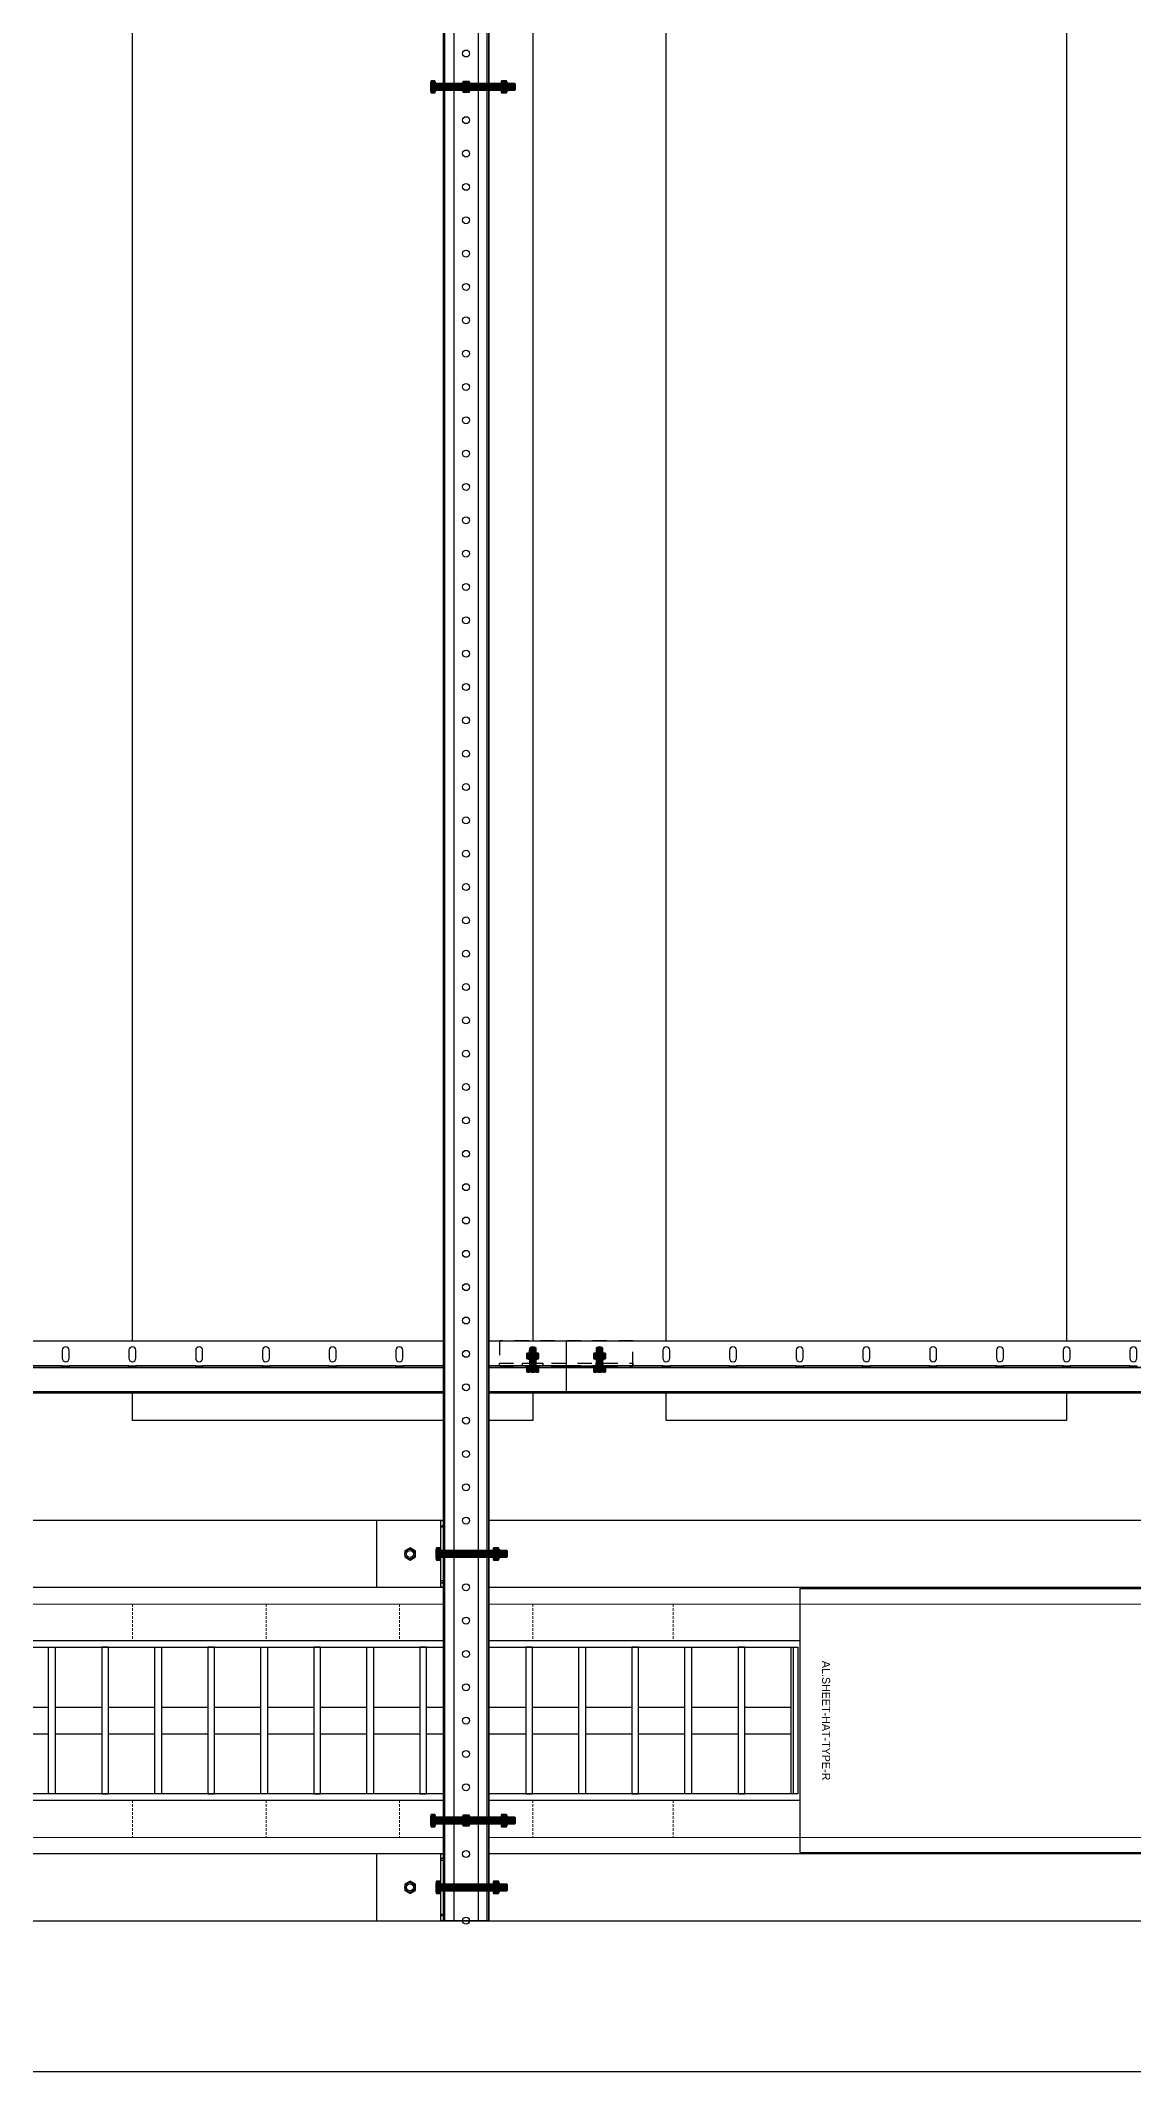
# Model space of a CAD drawing. Header units: millimetres. Extents: x -962357 to -591296, y -223672 to 59420.
# Drawn here: x -807799 to -806980, y -179329 to -177807 of the extents above; entities that cross this region are included whole.
import ezdxf
from ezdxf.enums import TextEntityAlignment as Align

# ---------------------------------------------------------------- set-up
doc = ezdxf.new("R2010")
doc.units = ezdxf.units.MM
doc.linetypes.add('DPA_Hidden 50', pattern=[3, 2, -1])
doc.linetypes.add('TA_HL_003.00000', pattern=[19.5, 10.65, -8.85])
for name, color, linetype in [('000 - H A T C H', 8, 'Continuous'), ('000 - WIPEOUT', 250, 'Continuous'), ('001 - ASCESSORIES', 251, 'Continuous'), ('A04_TUBE SERIES', 2, 'Continuous'), ('A11_ALU.SOLID SHEET', 2, 'Continuous')]:
    doc.layers.add(name, color=color, linetype=linetype)
doc.layers.add('A-GLAZ-CURT', color=2, linetype='Continuous', lineweight=9)
pattern_1 = [(110, (-0.5, 0), (-0.939693, -0.34202), []), (110, (-0.2012, 0.6409), (-0.939693, -0.34202), [1.25, -0.25, 0, -0.25])]

# ---------------------------------------------------------------- blocks, each defined once
blk = doc.blocks.new('*U4621')
at = {"color": 1}
blk.add_wipeout([(600, -60), (-600, -60), (-600, 60), (600, 60)], dxfattribs=at).dxf.layer = '000 - WIPEOUT'
at = {"layer": '001 - ASCESSORIES', "color": 0}
blk.add_lwpolyline([(600, -60), (-600, -60), (-600, 60), (600, 60)], close=True, dxfattribs=at)
at = {"layer": '001 - ASCESSORIES'}
for points in [[(595, -55), (-595, -55), (-595, 55), (595, 55)], [(42.2, -55), (37.2, -55), (37.2, 55), (42.2, 55)], [(77, -55), (82, -55), (82, 55), (77, 55)], [(121.7, -55), (116.7, -55), (116.7, 55), (121.7, 55)], [(156.4, -55), (161.4, -55), (161.4, 55), (156.4, 55)], [(201.2, -55), (196.2, -55), (196.2, 55), (201.2, 55)], [(235.9, -55), (240.9, -55), (240.9, 55), (235.9, 55)], [(280.6, -55), (275.6, -55), (275.6, 55), (280.6, 55)], [(315.4, -55), (320.4, -55), (320.4, 55), (315.4, 55)], [(360.1, -55), (355.1, -55), (355.1, 55), (360.1, 55)], [(394.8, -55), (399.8, -55), (399.8, 55), (394.8, 55)], [(439.6, -55), (434.6, -55), (434.6, 55), (439.6, 55)], [(474.3, -55), (479.3, -55), (479.3, 55), (474.3, 55)], [(519, -55), (514, -55), (514, 55), (519, 55)], [(553.8, -55), (558.8, -55), (558.8, 55), (553.8, 55)], [(598.5, -55), (593.5, -55), (593.5, 55), (598.5, 55)]]:
    blk.add_lwpolyline(points, close=True, dxfattribs=at)
for points in [[(2.5, 10), (37.2, 10)], [(42.2, 10), (77, 10)], [(82, 10), (116.7, 10)], [(121.7, 10), (156.4, 10)], [(161.4, 10), (196.2, 10)], [(201.2, 10), (235.9, 10)], [(240.9, 10), (275.6, 10)], [(280.6, 10), (315.4, 10)], [(320.4, 10), (355.1, 10)], [(360.1, 10), (394.8, 10)], [(399.8, 10), (434.6, 10)], [(439.6, 10), (474.3, 10)], [(479.3, 10), (514, 10)], [(519, 10), (553.8, 10)], [(558.8, 10), (593.5, 10)], [(2.5, -10), (37.2, -10)], [(42.2, -10), (77, -10)], [(82, -10), (116.7, -10)], [(121.7, -10), (156.4, -10)], [(161.4, -10), (196.2, -10)], [(201.2, -10), (235.9, -10)], [(240.9, -10), (275.6, -10)], [(280.6, -10), (315.4, -10)], [(320.4, -10), (355.1, -10)], [(360.1, -10), (394.8, -10)], [(399.8, -10), (434.6, -10)], [(439.6, -10), (474.3, -10)], [(479.3, -10), (514, -10)], [(519, -10), (553.8, -10)], [(558.8, -10), (593.5, -10)]]:
    blk.add_lwpolyline(points, dxfattribs=at)
blk = doc.blocks.new('*U4626')
at = {"layer": 'A11_ALU.SOLID SHEET', "color": 0}
blk.add_lwpolyline([(300, -98.8), (300, 98.8), (0, 98.8), (0, -98.8)], close=True, dxfattribs=at)
at = {"layer": 'Defpoints', "color": 250}
blk.add_point((0, 0), dxfattribs=at)
blk.add_text('AL.SHEET-HAT-TYPE-R', height=6, rotation=270, dxfattribs=at).set_placement((15, 0), align=Align.BOTTOM_CENTER)
blk = doc.blocks.new('*U4646')
blk.add_attdef('EXTR.OVL-LENGTH_', (-25, -59.1), '', height=5)
blk.add_wipeout([(-25, 0), (25, 0), (25, 67400), (-25, 67400)]).dxf.layer = '000 - WIPEOUT'
at = {"layer": 'A04_TUBE SERIES', "color": 0}
blk.add_lwpolyline([(-25, 0), (25, 0), (25, 67400), (-25, 67400)], close=True, dxfattribs=at)
blk = doc.blocks.new('*U4648')
blk.add_attdef('EXTR.OVL-LENGTH_', (-25, -59.1), '', height=5)
blk.add_wipeout([(-25, 0), (25, 0), (25, 67400), (-25, 67400)]).dxf.layer = '000 - WIPEOUT'
at = {"layer": 'A04_TUBE SERIES', "color": 0}
blk.add_lwpolyline([(-25, 0), (25, 0), (25, 67400), (-25, 67400)], close=True, dxfattribs=at)
blk = doc.blocks.new('*U4717')
at = {"color": 3}
for points in [[(-1050, -10450), (1050, -10450), (1050, -10750), (-1050, -10750)], [(-1050, -10850), (1050, -10850), (1050, -11150), (-1050, -11150)]]:
    blk.add_wipeout(points, dxfattribs=at).dxf.layer = '000 - WIPEOUT'
at = {"layer": 'A11_ALU.SOLID SHEET', "color": 0, "linetype": 'ByBlock'}
for points in [[(-1050, -10750), (1050, -10750), (1050, -10450), (-1050, -10450)], [(-1050, -11150), (1050, -11150), (1050, -10850), (-1050, -10850)]]:
    blk.add_lwpolyline(points, close=True, dxfattribs=at)
blk = doc.blocks.new('000 - ASSCESSORIES_FAMELINE_GALV.BRACKET_FITTING_Z-PROFILE_HR-02AA_TOP_VIEW')
blk.add_wipeout([(-1200, 39), (1200, 39), (1200, 0), (-1200, 0)]).dxf.layer = '000 - WIPEOUT'
at = {"layer": '001 - ASCESSORIES', "linetype": 'Continuous'}
for p, q in [((-1200, 39), (1200, 39)), ((-1200, 0), (1200, 0))]:
    blk.add_line(p, q, dxfattribs=at)
at = {"layer": '001 - ASCESSORIES', "color": 1, "linetype": 'ByBlock'}
for p, q in [((-1127.6, 20.2), (-1127.6, 19)), ((-1077.6, 20.2), (-1077.6, 19)), ((-1027.6, 20.2), (-1027.6, 19)), ((-977.6, 20.2), (-977.6, 19)), ((-927.6, 20.2), (-927.6, 19)), ((-877.6, 20.2), (-877.6, 19)), ((-827.6, 20.2), (-827.6, 19)), ((-777.6, 20.2), (-777.6, 19)), ((822.4, 20.2), (822.4, 19)), ((872.4, 20.2), (872.4, 19)), ((922.4, 20.2), (922.4, 19)), ((972.4, 20.2), (972.4, 19)), ((1022.4, 20.2), (1022.4, 19)), ((1072.4, 20.2), (1072.4, 19)), ((1122.4, 20.2), (1122.4, 19)), ((1172.4, 20.2), (1172.4, 19))]:
    blk.add_line(p, q, dxfattribs=at)
at = {"layer": '001 - ASCESSORIES', "color": 0, "linetype": 'ByBlock'}
blk.add_lwpolyline([(-1200, 39), (1200, 39), (1200, 19), (-1200, 19)], close=True, dxfattribs=at)
at = {"layer": '001 - ASCESSORIES'}
for points in [[(-1172.4, 26), (-1172.4, 32, 1), (-1177.6, 32), (-1177.6, 26, 1)], [(-1122.4, 26), (-1122.4, 32, 1), (-1127.6, 32), (-1127.6, 26, 1)], [(-1072.4, 26), (-1072.4, 32, 1), (-1077.6, 32), (-1077.6, 26, 1)], [(-1022.4, 26), (-1022.4, 32, 1), (-1027.6, 32), (-1027.6, 26, 1)], [(-972.4, 26), (-972.4, 32, 1), (-977.6, 32), (-977.6, 26, 1)], [(-922.4, 26), (-922.4, 32, 1), (-927.6, 32), (-927.6, 26, 1)], [(-872.4, 26), (-872.4, 32, 1), (-877.6, 32), (-877.6, 26, 1)], [(-822.4, 26), (-822.4, 32, 1), (-827.6, 32), (-827.6, 26, 1)], [(-772.4, 26), (-772.4, 32, 1), (-777.6, 32), (-777.6, 26, 1)], [(827.6, 26), (827.6, 32, 1), (822.4, 32), (822.4, 26, 1)], [(877.6, 26), (877.6, 32, 1), (872.4, 32), (872.4, 26, 1)], [(927.6, 26), (927.6, 32, 1), (922.4, 32), (922.4, 26, 1)], [(977.6, 26), (977.6, 32, 1), (972.4, 32), (972.4, 26, 1)], [(1027.6, 26), (1027.6, 32, 1), (1022.4, 32), (1022.4, 26, 1)], [(1077.6, 26), (1077.6, 32, 1), (1072.4, 32), (1072.4, 26, 1)], [(1127.6, 26), (1127.6, 32, 1), (1122.4, 32), (1122.4, 26, 1)], [(1177.6, 26), (1177.6, 32, 1), (1172.4, 32), (1172.4, 26, 1)]]:
    blk.add_lwpolyline(points, format="xyb", close=True, dxfattribs=at)
at = {"layer": '001 - ASCESSORIES', "color": 1, "linetype": 'ByBlock'}
for points in [[(-1200, 20.2), (-1177.6, 20.2), (-1177.6, 19), (-1200, 19)], [(-1177.6, 20.2), (-1172.4, 20.2), (-1172.4, 19), (-1177.6, 19)], [(-1127.6, 20.2), (-1172.4, 20.2), (-1172.4, 19), (-1127.6, 19)], [(-1127.6, 20.2), (-1122.4, 20.2), (-1122.4, 19), (-1127.6, 19)], [(-1077.6, 20.2), (-1122.4, 20.2), (-1122.4, 19), (-1077.6, 19)], [(-1077.6, 20.2), (-1072.4, 20.2), (-1072.4, 19), (-1077.6, 19)], [(-1027.6, 20.2), (-1072.4, 20.2), (-1072.4, 19), (-1027.6, 19)], [(-1027.6, 20.2), (-1022.4, 20.2), (-1022.4, 19), (-1027.6, 19)], [(-977.6, 20.2), (-1022.4, 20.2), (-1022.4, 19), (-977.6, 19)], [(-977.6, 20.2), (-972.4, 20.2), (-972.4, 19), (-977.6, 19)], [(-927.6, 20.2), (-972.4, 20.2), (-972.4, 19), (-927.6, 19)], [(-927.6, 20.2), (-922.4, 20.2), (-922.4, 19), (-927.6, 19)], [(-877.6, 20.2), (-922.4, 20.2), (-922.4, 19), (-877.6, 19)], [(-877.6, 20.2), (-872.4, 20.2), (-872.4, 19), (-877.6, 19)], [(-827.6, 20.2), (-872.4, 20.2), (-872.4, 19), (-827.6, 19)], [(-827.6, 20.2), (-822.4, 20.2), (-822.4, 19), (-827.6, 19)], [(-777.6, 20.2), (-822.4, 20.2), (-822.4, 19), (-777.6, 19)], [(-777.6, 20.2), (-772.4, 20.2), (-772.4, 19), (-777.6, 19)], [(822.4, 20.2), (777.6, 20.2), (777.6, 19), (822.4, 19)], [(822.4, 20.2), (827.6, 20.2), (827.6, 19), (822.4, 19)], [(872.4, 20.2), (827.6, 20.2), (827.6, 19), (872.4, 19)], [(872.4, 20.2), (877.6, 20.2), (877.6, 19), (872.4, 19)], [(922.4, 20.2), (877.6, 20.2), (877.6, 19), (922.4, 19)], [(922.4, 20.2), (927.6, 20.2), (927.6, 19), (922.4, 19)], [(972.4, 20.2), (927.6, 20.2), (927.6, 19), (972.4, 19)], [(972.4, 20.2), (977.6, 20.2), (977.6, 19), (972.4, 19)], [(1022.4, 20.2), (977.6, 20.2), (977.6, 19), (1022.4, 19)], [(1022.4, 20.2), (1027.6, 20.2), (1027.6, 19), (1022.4, 19)], [(1072.4, 20.2), (1027.6, 20.2), (1027.6, 19), (1072.4, 19)], [(1072.4, 20.2), (1077.6, 20.2), (1077.6, 19), (1072.4, 19)], [(1122.4, 20.2), (1077.6, 20.2), (1077.6, 19), (1122.4, 19)], [(1122.4, 20.2), (1127.6, 20.2), (1127.6, 19), (1122.4, 19)], [(1172.4, 20.2), (1127.6, 20.2), (1127.6, 19), (1172.4, 19)], [(1172.4, 20.2), (1177.6, 20.2), (1177.6, 19), (1172.4, 19)], [(1200, 20.2), (1177.6, 20.2), (1177.6, 19), (1200, 19)]]:
    blk.add_lwpolyline(points, close=True, dxfattribs=at)
at = {"layer": '001 - ASCESSORIES'}
blk.add_lwpolyline([(-1200, 19), (1200, 19), (1200, 0), (-1200, 0)], close=True, dxfattribs=at)
at = {"layer": '001 - ASCESSORIES', "color": 2}
blk.add_lwpolyline([(-1200, 1.2), (1200, 1.2), (1200, 0), (-1200, 0)], close=True, dxfattribs=at)
blk = doc.blocks.new('*U4662')
at = {"color": 1}
for p, q in [((-3.5, 4.5), (3.5, 4.5)), ((-3.5, 0), (3.5, 0))]:
    blk.add_line(p, q, dxfattribs=at)
at = {"color": 0}
for points in [[(-2.3, 4.2, 0.249893), (-4.6, 4.2), (-4.6, 0.3, 0.249893), (-2.3, 0.3)], [(2.3, 4.2, 0.062422), (0, 4.5, 0.062422), (-2.3, 4.2), (-2.3, 0.3, 0.061692), (0, 0, 0.061692), (2.3, 0.3)], [(4.6, 4.2, 0.249893), (2.3, 4.2), (2.3, 0.3, 0.249893), (4.6, 0.3)]]:
    blk.add_lwpolyline(points, format="xyb", close=True, dxfattribs=at)
blk = doc.blocks.new('*U4707')
at = {"layer": '000 - H A T C H'}
h = blk.add_hatch(color=250, dxfattribs=at)
h.dxf.hatch_style = 1
edge = h.paths.add_edge_path()
edge.add_line((0.3, 4.6), (4.2, 4.6))
edge.add_arc((2, 3.5), 2.45, 0, 28.0609, ccw=False)
edge.add_line((4.5, 3.5), (4.5, 0))
edge.add_arc((-4.9, 0), 9.36, -0.0239, 0.0239, ccw=False)
edge.add_line((4.5, 0), (4.5, 0))
edge.add_arc((-4.9, 0), 9.36, -0.0239, 0.0239, ccw=False)
edge.add_line((4.5, 0), (4.5, -3.5))
edge.add_arc((2, -3.5), 2.45, -28.0609, 0, ccw=False)
edge.add_line((4.2, -4.6), (0.3, -4.6))
edge.add_arc((2.5, -3.5), 2.45, 180, 208.0609, ccw=False)
edge.add_line((0, -3.5), (0, 3.5))
edge.add_arc((2.5, 3.5), 2.45, 151.9391, 180, ccw=False)
at = {"layer": '001 - ASCESSORIES', "color": 0, "rotation": 270}
blk.add_blockref('*U4662', (0, 0), dxfattribs=at)
blk = doc.blocks.new('*U4682')
at = {"color": 1}
for p, q in [((-3.5, 3.5), (3.5, 3.5)), ((-3.5, 0), (3.5, 0))]:
    blk.add_line(p, q, dxfattribs=at)
at = {"color": 0}
for points in [[(-2.3, 3.2, 0.249855), (-4.6, 3.2), (-4.6, 0.3, 0.249855), (-2.3, 0.3)], [(2.3, 3.2, 0.062432), (0, 3.5, 0.062432), (-2.3, 3.2), (-2.3, 0.3, 0.061701), (0, 0, 0.061701), (2.3, 0.3)], [(4.6, 3.2, 0.249855), (2.3, 3.2), (2.3, 0.3, 0.249855), (4.6, 0.3)]]:
    blk.add_lwpolyline(points, format="xyb", close=True, dxfattribs=at)
blk = doc.blocks.new('*U4688')
at = {"layer": '000 - H A T C H'}
h = blk.add_hatch(dxfattribs=at)
h.set_pattern_fill('ANSI35', color=8, scale=4, angle=65)
h.set_pattern_definition(pattern_1)
h.paths.add_polyline_path([(0, -2.5), (14.5, -2.5), (14.5, 2.5), (0, 2.5)])
at = {"color": 8}
blk.add_line((14.5, -2.5), (14.5, 2.5), dxfattribs=at)
at = {"color": 1}
blk.add_lwpolyline([(14.5, 2.5), (0, 2.5), (0, -2.5), (14.5, -2.5), (15, -2), (15, 2)], close=True, dxfattribs=at)
blk = doc.blocks.new('*U4699')
at = {"layer": '000 - H A T C H'}
h = blk.add_hatch(color=250, dxfattribs=at)
h.dxf.hatch_style = 1
edge = h.paths.add_edge_path()
edge.add_line((-0.3, -4.6), (-3.2, -4.6))
edge.add_arc((-1, -3.5), 2.45, 180, 208.0569, ccw=False)
edge.add_line((-3.5, -3.5), (-3.5, 0))
edge.add_arc((5.9, 0), 9.36, 179.9761, 180.0239, ccw=False)
edge.add_line((-3.5, 0), (-3.5, 0))
edge.add_arc((5.9, 0), 9.36, 179.9761, 180.0239, ccw=False)
edge.add_line((-3.5, 0), (-3.5, 3.5))
edge.add_arc((-1, 3.5), 2.45, 151.9431, 180, ccw=False)
edge.add_line((-3.2, 4.6), (-0.3, 4.6))
edge.add_arc((-2.5, 3.5), 2.45, 360, 388.0569, ccw=False)
edge.add_line((0, 3.5), (0, -3.5))
edge.add_arc((-2.5, -3.5), 2.45, 331.9431, 360, ccw=False)
blk.add_blockref('*U4688', (0, 0))
at = {"layer": '001 - ASCESSORIES', "rotation": 90}
blk.add_blockref('*U4682', (0, 0), dxfattribs=at)
blk = doc.blocks.new('000 - ASSCESSORIES_FAMELINE_GALV._SPICE-FOR_HR-02A_TOP_VIEW')
at = {"layer": '001 - ASCESSORIES', "color": 0, "linetype": 'ByBlock'}
blk.add_lwpolyline([(-50, 0), (50, 0), (50, 18.8), (-50, 18.8)], close=True, dxfattribs=at)
at = {"layer": '001 - ASCESSORIES', "linetype": 'ByBlock'}
blk.add_lwpolyline([(-50, 2), (50, 2), (50, 0), (-50, 0)], close=True, dxfattribs=at)
at = {"layer": '001 - ASCESSORIES', "color": 1}
for points in [[(-32.6, 2), (-17.4, 2), (-17.4, 0), (-32.6, 0)], [(22.4, 2), (27.6, 2), (27.6, 0), (22.4, 0)]]:
    blk.add_lwpolyline(points, close=True, dxfattribs=at)
blk = doc.blocks.new('*U4946')
at = {"layer": '001 - ASCESSORIES', "linetype": 'ByBlock', "rotation": 180}
blk.add_blockref('000 - ASSCESSORIES_FAMELINE_GALV.BRACKET_FITTING_Z-PROFILE_HR-02AA_TOP_VIEW', (-12000, 39), dxfattribs=at)
blk.add_blockref('000 - ASSCESSORIES_FAMELINE_GALV.BRACKET_FITTING_Z-PROFILE_HR-02AA_TOP_VIEW', (-9600, 39), dxfattribs=at)
at = {"layer": '001 - ASCESSORIES', "rotation": 270}
for name, p in [('*U4699', (-10825, 20)), ('*U4707', (-10825, 13.6))]:
    blk.add_blockref(name, p, dxfattribs=at)
at = {"layer": '001 - ASCESSORIES', "linetype": 'TA_HL_003.00000', "rotation": 180}
blk.add_blockref('000 - ASSCESSORIES_FAMELINE_GALV._SPICE-FOR_HR-02A_TOP_VIEW', (-10800, 18.8), dxfattribs=at)
at = {"layer": '001 - ASCESSORIES', "rotation": 270}
for name, p in [('*U4699', (-10775, 20)), ('*U4707', (-10775, 13.6))]:
    blk.add_blockref(name, p, dxfattribs=at)
blk = doc.blocks.new('*U4945')
at = {"color": 6}
blk.add_wipeout([(1425, -17), (-1425, -17), (-1425, 17), (1425, 17)], dxfattribs=at).dxf.layer = '000 - WIPEOUT'
at = {"layer": '001 - ASCESSORIES', "color": 0, "linetype": 'ByBlock'}
for p, q in [((1425, 15.8), (-1425, 15.8)), ((1425, -15.8), (-1425, -15.8))]:
    blk.add_line(p, q, dxfattribs=at)
at = {"layer": '001 - ASCESSORIES', "color": 1}
blk.add_lwpolyline([(1425, 17), (1425, -17), (-1425, -17), (-1425, 17)], close=True, dxfattribs=at)
at = {"layer": '001 - ASCESSORIES', "color": 0, "linetype": 'ByBlock'}
for points in [[(-1425, 17), (-1425, 9), (1425, 9), (1425, 17)], [(-1425, -9), (-1425, -17), (1425, -17), (1425, -9)]]:
    blk.add_lwpolyline(points, close=True, dxfattribs=at)
at = {"layer": '001 - ASCESSORIES', "color": 1, "linetype": 'Continuous'}
for centre in [(25, 0), (50, 0), (75, 0), (100, 0), (125, 0), (150, 0), (175, 0), (200, 0), (225, 0), (250, 0), (275, 0), (300, 0), (325, 0), (350, 0), (375, 0), (400, 0), (425, 0), (450, 0), (475, 0), (500, 0), (525, 0), (550, 0), (575, 0), (600, 0), (625, 0), (650, 0), (675, 0), (700, 0), (725, 0), (750, 0), (775, 0), (800, 0), (825, 0), (850, 0), (875, 0), (900, 0), (925, 0), (950, 0), (975, 0), (1000, 0), (1025, 0), (1050, 0), (1075, 0), (1100, 0), (1125, 0), (1150, 0), (1175, 0), (1200, 0), (1225, 0), (1250, 0), (1275, 0), (1300, 0), (1325, 0), (1350, 0), (1375, 0), (1400, 0), (1425, 0)]:
    blk.add_circle(centre, 2.6, dxfattribs=at)
blk = doc.blocks.new('*U4663')
at = {"layer": '001 - ASCESSORIES', "color": 0}
blk.add_lwpolyline([(4.6, 0), (2.3, 4), (-2.3, 4), (-4.6, 0), (-2.3, -4), (2.3, -4)], close=True, dxfattribs=at)
at = {"layer": '001 - ASCESSORIES', "color": 8}
blk.add_circle((0, 0), 3.85, dxfattribs=at)
at = {"layer": '001 - ASCESSORIES', "color": 0}
blk.add_circle((0, 0), 2.6, dxfattribs=at)
blk = doc.blocks.new('*U4664')
at = {"layer": '000 - H A T C H'}
h = blk.add_hatch(color=250, dxfattribs=at)
h.dxf.hatch_style = 1
h.paths.add_polyline_path([(4, -2.3), (4, 2.3), (0, 4.6), (-4, 2.3), (-4, -2.3), (0, -4.6)])
h.paths.add_polyline_path([(0, -2.6, -1), (0, 2.6, -1)], flags=16)
at = {"layer": '001 - ASCESSORIES', "color": 0, "rotation": 270}
blk.add_blockref('*U4663', (0, 0), dxfattribs=at)
blk = doc.blocks.new('*U4696')
at = {"layer": '000 - H A T C H'}
h = blk.add_hatch(dxfattribs=at)
h.set_pattern_fill('ANSI35', color=8, scale=4, angle=65)
h.set_pattern_definition(pattern_1)
h.paths.add_polyline_path([(0, -2.5), (59.5, -2.5), (59.5, 2.5), (0, 2.5)])
at = {"color": 8}
blk.add_line((59.5, -2.5), (59.5, 2.5), dxfattribs=at)
at = {"color": 1}
blk.add_lwpolyline([(59.5, 2.5), (0, 2.5), (0, -2.5), (59.5, -2.5), (60, -2), (60, 2)], close=True, dxfattribs=at)
blk = doc.blocks.new('*U4748')
at = {"layer": '000 - H A T C H'}
h = blk.add_hatch(color=250, dxfattribs=at)
h.dxf.hatch_style = 1
edge = h.paths.add_edge_path()
edge.add_line((-0.3, -4.6), (-3.2, -4.6))
edge.add_arc((-1, -3.5), 2.45, 180, 208.0569, ccw=False)
edge.add_line((-3.5, -3.5), (-3.5, 0))
edge.add_arc((5.9, 0), 9.36, 179.9761, 180.0239, ccw=False)
edge.add_line((-3.5, 0), (-3.5, 0))
edge.add_arc((5.9, 0), 9.36, 179.9761, 180.0239, ccw=False)
edge.add_line((-3.5, 0), (-3.5, 3.5))
edge.add_arc((-1, 3.5), 2.45, 151.9431, 180, ccw=False)
edge.add_line((-3.2, 4.6), (-0.3, 4.6))
edge.add_arc((-2.5, 3.5), 2.45, 360, 388.0569, ccw=False)
edge.add_line((0, 3.5), (0, -3.5))
edge.add_arc((-2.5, -3.5), 2.45, 331.9431, 360, ccw=False)
blk.add_blockref('*U4696', (0, 0))
at = {"layer": '001 - ASCESSORIES', "rotation": 90}
blk.add_blockref('*U4682', (0, 0), dxfattribs=at)
blk = doc.blocks.new('*U4821')
at = {"layer": '001 - ASCESSORIES'}
blk.add_blockref('*U4748', (-23, 0), dxfattribs=at)
at = {"layer": '001 - ASCESSORIES', "color": 2}
for rotation in [90, 90, 270, 270]:
    blk.add_blockref('*U4664', (0, 0), dxfattribs=dict(at, rotation=rotation))
at = {"layer": '001 - ASCESSORIES', "color": 1}
blk.add_blockref('*U4707', (26.2, 0), dxfattribs=at)
blk = doc.blocks.new('000 - ASSCESSORIES_FAMELINE_AL.EXTR._L-PROFILE_50x68mm._non-code_TOP_VIEW')
blk.add_wipeout([(-50, -25), (0, -25), (0, 25), (-50, 25)]).dxf.layer = '000 - WIPEOUT'
at = {"layer": '000 - H A T C H'}
h = blk.add_hatch(dxfattribs=at)
h.set_pattern_fill('ANSI32', color=8, scale=0.5)
h.set_pattern_definition([(45, (-14193.569, 11847.092), (-3.367596, 3.367596), []), (45, (-14191.324, 11847.092), (-3.367596, 3.367596), [])])
h.paths.add_polyline_path([(-2, 20), (0, 20), (0, 25), (-2, 25)])
h.paths.add_polyline_path([(0, -20), (-2, -20), (-2, -25), (0, -25)])
at = {"layer": '001 - ASCESSORIES', "color": 0}
for p, q in [((0, 20), (-2, 20)), ((-2, -20), (0, -20))]:
    blk.add_line(p, q, dxfattribs=at)
at = {"layer": '001 - ASCESSORIES', "color": 1}
blk.add_line((-2, -20), (-2, 20), dxfattribs=at)
at = {"layer": '001 - ASCESSORIES'}
blk.add_lwpolyline([(-50, -25), (0, -25), (0, 25), (-50, 25)], close=True, dxfattribs=at)
at = {"layer": '001 - ASCESSORIES', "color": 0}
for points in [[(-2, 25), (0, 25), (0, 20), (-2, 20)], [(-2, -20), (0, -20), (0, -25), (-2, -25)]]:
    blk.add_lwpolyline(points, close=True, dxfattribs=at)
at = {"layer": '001 - ASCESSORIES', "color": 1}
blk.add_circle((-25, 0), 2.6, dxfattribs=at)
blk = doc.blocks.new('*U4738')
at = {"layer": '001 - ASCESSORIES', "color": 0}
blk.add_blockref('000 - ASSCESSORIES_FAMELINE_AL.EXTR._L-PROFILE_50x68mm._non-code_TOP_VIEW', (0, 0), dxfattribs=at)
blk = doc.blocks.new('*U4683')
blk.add_circle((0, 0), 3.66)
at = {"layer": '001 - ASCESSORIES', "color": 0}
blk.add_lwpolyline([(4.6, 0), (2.3, 4), (-2.3, 4), (-4.6, 0), (-2.3, -4), (2.3, -4)], close=True, dxfattribs=at)
at = {"layer": '001 - ASCESSORIES', "color": 8}
blk.add_circle((0, 0), 3.85, dxfattribs=at)
blk = doc.blocks.new('*U4715')
at = {"layer": '001 - ASCESSORIES', "rotation": 90}
blk.add_blockref('*U4683', (0, 0), dxfattribs=at)
blk = doc.blocks.new('*U4751')
at = {"layer": '001 - ASCESSORIES'}
blk.add_blockref('*U4715', (0, 0), dxfattribs=at)
blk = doc.blocks.new('*U4694')
at = {"layer": '000 - H A T C H'}
h = blk.add_hatch(dxfattribs=at)
h.set_pattern_fill('ANSI35', color=8, scale=4, angle=65)
h.set_pattern_definition(pattern_1)
h.paths.add_polyline_path([(0, -2.5), (49.5, -2.5), (49.5, 2.5), (0, 2.5)])
at = {"color": 8}
blk.add_line((49.5, -2.5), (49.5, 2.5), dxfattribs=at)
at = {"color": 1}
blk.add_lwpolyline([(49.5, 2.5), (0, 2.5), (0, -2.5), (49.5, -2.5), (50, -2), (50, 2)], close=True, dxfattribs=at)
blk = doc.blocks.new('*U4746')
at = {"layer": '000 - H A T C H'}
h = blk.add_hatch(color=250, dxfattribs=at)
h.dxf.hatch_style = 1
edge = h.paths.add_edge_path()
edge.add_line((-0.3, -4.6), (-3.2, -4.6))
edge.add_arc((-1, -3.5), 2.45, 180, 208.0569, ccw=False)
edge.add_line((-3.5, -3.5), (-3.5, 0))
edge.add_arc((5.9, 0), 9.36, 179.9761, 180.0239, ccw=False)
edge.add_line((-3.5, 0), (-3.5, 0))
edge.add_arc((5.9, 0), 9.36, 179.9761, 180.0239, ccw=False)
edge.add_line((-3.5, 0), (-3.5, 3.5))
edge.add_arc((-1, 3.5), 2.45, 151.9431, 180, ccw=False)
edge.add_line((-3.2, 4.6), (-0.3, 4.6))
edge.add_arc((-2.5, 3.5), 2.45, 360, 388.0569, ccw=False)
edge.add_line((0, 3.5), (0, -3.5))
edge.add_arc((-2.5, -3.5), 2.45, 331.9431, 360, ccw=False)
blk.add_blockref('*U4694', (0, 0))
at = {"layer": '001 - ASCESSORIES', "rotation": 90}
blk.add_blockref('*U4682', (0, 0), dxfattribs=at)
blk = doc.blocks.new('*U4752')
at = {"layer": '001 - ASCESSORIES'}
for name, p in [('*U4746', (0, 0)), ('*U4707', (39.2, 0))]:
    blk.add_blockref(name, p, dxfattribs=at)
blk = doc.blocks.new('*U4794')
at = {"color": 2}
blk.add_blockref('*U4738', (0, 0), dxfattribs=at)
for name, p in [('*U4751', (-25, 0)), ('*U4752', (-2, 0))]:
    blk.add_blockref(name, p)
blk = doc.blocks.new('*U4956')
blk.add_lwpolyline([(27650, -552), (-107450, -552), (-107450, -3555), (27650, -3555)], close=True)
blk.add_blockref('*U4621', (-63150, -3292))
at = {"layer": 'A11_ALU.SOLID SHEET', "color": 0, "linetype": 'ByBlock', "xscale": -1, "rotation": 90}
blk.add_blockref('*U4717', (-73500, -2017), dxfattribs=at)
at = {"layer": '001 - ASCESSORIES', "linetype": 'ByBlock', "rotation": 180}
blk.add_blockref('*U4946', (-73525, -3007.3), dxfattribs=at)
at = {"layer": 'A11_ALU.SOLID SHEET', "color": 1}
blk.add_blockref('*U4626', (-62550, -3292), dxfattribs=at)
at = {"layer": 'A04_TUBE SERIES', "color": 0, "linetype": 'ByBlock', "rotation": 90}
for name, p in [('*U4646', (-39950, -3167)), ('*U4648', (-39950, -3417))]:
    blk.add_blockref(name, p, dxfattribs=at)
at = {"layer": '001 - ASCESSORIES', "linetype": 'ByBlock', "rotation": 270}
blk.add_blockref('*U4945', (-62800, -2017), dxfattribs=at)
at = {"layer": '001 - ASCESSORIES', "linetype": 'ByBlock'}
for name, p in [('*U4821', (-62800, -2067)), ('*U4794', (-62817, -3167)), ('*U4821', (-62800, -3367)), ('*U4794', (-62817, -3417))]:
    blk.add_blockref(name, p, dxfattribs=at)
blk.add_blockref('*U4794', (-62817, -3417), dxfattribs=at)
blk = doc.blocks.new('DPA_CP_Metal Ceiling Panel1 - Horizontal with Gap-13297912-4160-01 UPPER PLATFORM LEVEL - REFLECTED CEILING PLAN')
at = {"layer": 'A-GLAZ-CURT'}
for p, q in [((-786232.4, 151.5), (-786232.4, 426.5)), ((-786232.4, 151.5), (-786232.4, 426.5)), ((-786232.4, 426.5), (-785932.4, 426.5)), ((-786232.4, 426.5), (-785932.4, 426.5)), ((-786232.4, 151.5), (-786232.4, 426.5)), ((-785932.4, 151.5), (-785932.4, 426.5)), ((-785932.4, 426.5), (-785932.4, 151.5)), ((-785932.4, 426.5), (-785932.4, 151.5)), ((-786232.4, 376.5), (-785932.4, 376.5)), ((-786232.4, 201.5), (-785932.4, 201.5)), ((-786232.4, 151.5), (-785932.4, 151.5)), ((-785932.4, 151.5), (-786232.4, 151.5)), ((-785932.4, 151.5), (-786232.4, 151.5))]:
    blk.add_line(p, q, dxfattribs=at)
blk = doc.blocks.new('DPA_CP_Metal Ceiling Luminaire2 - Linear Luminaire-12404975-4160-01 UPPER PLATFORM LEVEL - REFLECTED CEILING PLAN')
at = {"layer": 'A-GLAZ-CURT'}
for p, q in [((-786932.4, 2976.5), (-785732.4, 2976.5)), ((-785732.4, 2976.5), (-786932.4, 2976.5)), ((-786932.4, 2976.5), (-785732.4, 2976.5)), ((-785732.4, 2976.5), (-785732.4, 2701.5)), ((-785732.4, 2701.5), (-785732.4, 2976.5)), ((-785732.4, 2939), (-785732.4, 2701.5)), ((-786932.4, 2926.5), (-785732.4, 2926.5)), ((-786932.4, 2751.5), (-785732.4, 2751.5)), ((-785732.4, 2701.5), (-786932.4, 2701.5)), ((-785732.4, 2701.5), (-786932.4, 2701.5)), ((-786932.4, 2701.5), (-785732.4, 2701.5))]:
    blk.add_line(p, q, dxfattribs=at)
at = {"layer": 'A-GLAZ-CURT', "linetype": 'DPA_Hidden 50'}
for p, q in [((-786232.4, 2926.5), (-786232.4, 2751.5)), ((-786132.4, 2926.5), (-786132.4, 2751.5)), ((-786032.4, 2926.5), (-786032.4, 2751.5)), ((-785932.4, 2926.5), (-785932.4, 2751.5)), ((-785827.4, 2926.5), (-785827.4, 2751.5))]:
    blk.add_line(p, q, dxfattribs=at)
blk = doc.blocks.new('*U453')
at = {"color": 1}
blk.add_wipeout([(600, -60), (-600, -60), (-600, 60), (600, 60)], dxfattribs=at).dxf.layer = '000 - WIPEOUT'
at = {"layer": '001 - ASCESSORIES', "color": 0}
blk.add_lwpolyline([(600, -60), (-600, -60), (-600, 60), (600, 60)], close=True, dxfattribs=at)
at = {"layer": '001 - ASCESSORIES'}
for points in [[(595, -55), (-595, -55), (-595, 55), (595, 55)], [(42.2, -55), (37.2, -55), (37.2, 55), (42.2, 55)], [(77, -55), (82, -55), (82, 55), (77, 55)], [(121.7, -55), (116.7, -55), (116.7, 55), (121.7, 55)], [(156.4, -55), (161.4, -55), (161.4, 55), (156.4, 55)], [(201.2, -55), (196.2, -55), (196.2, 55), (201.2, 55)], [(235.9, -55), (240.9, -55), (240.9, 55), (235.9, 55)], [(280.6, -55), (275.6, -55), (275.6, 55), (280.6, 55)], [(315.4, -55), (320.4, -55), (320.4, 55), (315.4, 55)], [(360.1, -55), (355.1, -55), (355.1, 55), (360.1, 55)], [(394.8, -55), (399.8, -55), (399.8, 55), (394.8, 55)], [(439.6, -55), (434.6, -55), (434.6, 55), (439.6, 55)], [(474.3, -55), (479.3, -55), (479.3, 55), (474.3, 55)], [(519, -55), (514, -55), (514, 55), (519, 55)], [(553.8, -55), (558.8, -55), (558.8, 55), (553.8, 55)], [(598.5, -55), (593.5, -55), (593.5, 55), (598.5, 55)]]:
    blk.add_lwpolyline(points, close=True, dxfattribs=at)
for points in [[(2.5, 10), (37.2, 10)], [(42.2, 10), (77, 10)], [(82, 10), (116.7, 10)], [(121.7, 10), (156.4, 10)], [(161.4, 10), (196.2, 10)], [(201.2, 10), (235.9, 10)], [(240.9, 10), (275.6, 10)], [(280.6, 10), (315.4, 10)], [(320.4, 10), (355.1, 10)], [(360.1, 10), (394.8, 10)], [(399.8, 10), (434.6, 10)], [(439.6, 10), (474.3, 10)], [(479.3, 10), (514, 10)], [(519, 10), (553.8, 10)], [(558.8, 10), (593.5, 10)], [(2.5, -10), (37.2, -10)], [(42.2, -10), (77, -10)], [(82, -10), (116.7, -10)], [(121.7, -10), (156.4, -10)], [(161.4, -10), (196.2, -10)], [(201.2, -10), (235.9, -10)], [(240.9, -10), (275.6, -10)], [(280.6, -10), (315.4, -10)], [(320.4, -10), (355.1, -10)], [(360.1, -10), (394.8, -10)], [(399.8, -10), (434.6, -10)], [(439.6, -10), (474.3, -10)], [(479.3, -10), (514, -10)], [(519, -10), (553.8, -10)], [(558.8, -10), (593.5, -10)]]:
    blk.add_lwpolyline(points, dxfattribs=at)
blk = doc.blocks.new('*U434')
at = {"layer": 'A11_ALU.SOLID SHEET', "color": 0}
blk.add_lwpolyline([(300, -98.8), (300, 98.8), (0, 98.8), (0, -98.8)], close=True, dxfattribs=at)
at = {"layer": 'Defpoints', "color": 250}
blk.add_point((0, 0), dxfattribs=at)
blk.add_text('AL.SHEET-HAT-TYPE-R', height=6, rotation=270, dxfattribs=at).set_placement((15, 0), align=Align.BOTTOM_CENTER)
blk = doc.blocks.new('*U725')
blk.add_attdef('EXTR.OVL-LENGTH_', (-25, -59.1), '', height=5)
blk.add_wipeout([(-25, 0), (25, 0), (25, 67400), (-25, 67400)]).dxf.layer = '000 - WIPEOUT'
at = {"layer": 'A04_TUBE SERIES', "color": 0}
blk.add_lwpolyline([(-25, 0), (25, 0), (25, 67400), (-25, 67400)], close=True, dxfattribs=at)
blk = doc.blocks.new('*U726')
blk.add_attdef('EXTR.OVL-LENGTH_', (-25, -59.1), '', height=5)
blk.add_wipeout([(-25, 0), (25, 0), (25, 67400), (-25, 67400)]).dxf.layer = '000 - WIPEOUT'
at = {"layer": 'A04_TUBE SERIES', "color": 0}
blk.add_lwpolyline([(-25, 0), (25, 0), (25, 67400), (-25, 67400)], close=True, dxfattribs=at)
blk = doc.blocks.new('*U695')
at = {"color": 3}
for points in [[(-1050, -10450), (1050, -10450), (1050, -10750), (-1050, -10750)], [(-1050, -10850), (1050, -10850), (1050, -11150), (-1050, -11150)]]:
    blk.add_wipeout(points, dxfattribs=at).dxf.layer = '000 - WIPEOUT'
at = {"layer": 'A11_ALU.SOLID SHEET', "color": 0, "linetype": 'ByBlock'}
for points in [[(-1050, -10750), (1050, -10750), (1050, -10450), (-1050, -10450)], [(-1050, -11150), (1050, -11150), (1050, -10850), (-1050, -10850)]]:
    blk.add_lwpolyline(points, close=True, dxfattribs=at)
blk = doc.blocks.new('*U349')
at = {"color": 1}
for p, q in [((-3.5, 4.5), (3.5, 4.5)), ((-3.5, 0), (3.5, 0))]:
    blk.add_line(p, q, dxfattribs=at)
at = {"color": 0}
for points in [[(-2.3, 4.2, 0.249893), (-4.6, 4.2), (-4.6, 0.3, 0.249893), (-2.3, 0.3)], [(2.3, 4.2, 0.062422), (0, 4.5, 0.062422), (-2.3, 4.2), (-2.3, 0.3, 0.061692), (0, 0, 0.061692), (2.3, 0.3)], [(4.6, 4.2, 0.249893), (2.3, 4.2), (2.3, 0.3, 0.249893), (4.6, 0.3)]]:
    blk.add_lwpolyline(points, format="xyb", close=True, dxfattribs=at)
blk = doc.blocks.new('*U667')
at = {"layer": '000 - H A T C H'}
h = blk.add_hatch(color=250, dxfattribs=at)
h.dxf.hatch_style = 1
edge = h.paths.add_edge_path()
edge.add_line((0.3, 4.6), (4.2, 4.6))
edge.add_arc((2, 3.5), 2.45, 0, 28.0609, ccw=False)
edge.add_line((4.5, 3.5), (4.5, 0))
edge.add_arc((-4.9, 0), 9.36, -0.0239, 0.0239, ccw=False)
edge.add_line((4.5, 0), (4.5, 0))
edge.add_arc((-4.9, 0), 9.36, -0.0239, 0.0239, ccw=False)
edge.add_line((4.5, 0), (4.5, -3.5))
edge.add_arc((2, -3.5), 2.45, -28.0609, 0, ccw=False)
edge.add_line((4.2, -4.6), (0.3, -4.6))
edge.add_arc((2.5, -3.5), 2.45, 180, 208.0609, ccw=False)
edge.add_line((0, -3.5), (0, 3.5))
edge.add_arc((2.5, 3.5), 2.45, 151.9391, 180, ccw=False)
at = {"layer": '001 - ASCESSORIES', "color": 0, "rotation": 270}
blk.add_blockref('*U349', (0, 0), dxfattribs=at)
blk = doc.blocks.new('*U351')
at = {"color": 1}
for p, q in [((-3.5, 3.5), (3.5, 3.5)), ((-3.5, 0), (3.5, 0))]:
    blk.add_line(p, q, dxfattribs=at)
at = {"color": 0}
for points in [[(-2.3, 3.2, 0.249855), (-4.6, 3.2), (-4.6, 0.3, 0.249855), (-2.3, 0.3)], [(2.3, 3.2, 0.062432), (0, 3.5, 0.062432), (-2.3, 3.2), (-2.3, 0.3, 0.061701), (0, 0, 0.061701), (2.3, 0.3)], [(4.6, 3.2, 0.249855), (2.3, 3.2), (2.3, 0.3, 0.249855), (4.6, 0.3)]]:
    blk.add_lwpolyline(points, format="xyb", close=True, dxfattribs=at)
blk = doc.blocks.new('*U357')
at = {"layer": '000 - H A T C H'}
h = blk.add_hatch(dxfattribs=at)
h.set_pattern_fill('ANSI35', color=8, scale=4, angle=65)
h.set_pattern_definition(pattern_1)
h.paths.add_polyline_path([(0, -2.5), (14.5, -2.5), (14.5, 2.5), (0, 2.5)])
at = {"color": 8}
blk.add_line((14.5, -2.5), (14.5, 2.5), dxfattribs=at)
at = {"color": 1}
blk.add_lwpolyline([(14.5, 2.5), (0, 2.5), (0, -2.5), (14.5, -2.5), (15, -2), (15, 2)], close=True, dxfattribs=at)
blk = doc.blocks.new('*U666')
at = {"layer": '000 - H A T C H'}
h = blk.add_hatch(color=250, dxfattribs=at)
h.dxf.hatch_style = 1
edge = h.paths.add_edge_path()
edge.add_line((-0.3, -4.6), (-3.2, -4.6))
edge.add_arc((-1, -3.5), 2.45, 180, 208.0569, ccw=False)
edge.add_line((-3.5, -3.5), (-3.5, 0))
edge.add_arc((5.9, 0), 9.36, 179.9761, 180.0239, ccw=False)
edge.add_line((-3.5, 0), (-3.5, 0))
edge.add_arc((5.9, 0), 9.36, 179.9761, 180.0239, ccw=False)
edge.add_line((-3.5, 0), (-3.5, 3.5))
edge.add_arc((-1, 3.5), 2.45, 151.9431, 180, ccw=False)
edge.add_line((-3.2, 4.6), (-0.3, 4.6))
edge.add_arc((-2.5, 3.5), 2.45, 360, 388.0569, ccw=False)
edge.add_line((0, 3.5), (0, -3.5))
edge.add_arc((-2.5, -3.5), 2.45, 331.9431, 360, ccw=False)
blk.add_blockref('*U357', (0, 0))
at = {"layer": '001 - ASCESSORIES', "rotation": 90}
blk.add_blockref('*U351', (0, 0), dxfattribs=at)
blk = doc.blocks.new('*U556')
at = {"layer": '001 - ASCESSORIES', "linetype": 'ByBlock', "rotation": 180}
blk.add_blockref('000 - ASSCESSORIES_FAMELINE_GALV.BRACKET_FITTING_Z-PROFILE_HR-02AA_TOP_VIEW', (-12000, 39), dxfattribs=at)
blk.add_blockref('000 - ASSCESSORIES_FAMELINE_GALV.BRACKET_FITTING_Z-PROFILE_HR-02AA_TOP_VIEW', (-9600, 39), dxfattribs=at)
at = {"layer": '001 - ASCESSORIES', "rotation": 270}
for name, p in [('*U666', (-10825, 20)), ('*U667', (-10825, 13.6))]:
    blk.add_blockref(name, p, dxfattribs=at)
at = {"layer": '001 - ASCESSORIES', "linetype": 'TA_HL_003.00000', "rotation": 180}
blk.add_blockref('000 - ASSCESSORIES_FAMELINE_GALV._SPICE-FOR_HR-02A_TOP_VIEW', (-10800, 18.8), dxfattribs=at)
at = {"layer": '001 - ASCESSORIES', "rotation": 270}
for name, p in [('*U666', (-10775, 20)), ('*U667', (-10775, 13.6))]:
    blk.add_blockref(name, p, dxfattribs=at)
blk = doc.blocks.new('*U558')
at = {"color": 6}
blk.add_wipeout([(1425, -17), (-1425, -17), (-1425, 17), (1425, 17)], dxfattribs=at).dxf.layer = '000 - WIPEOUT'
at = {"layer": '001 - ASCESSORIES', "color": 0, "linetype": 'ByBlock'}
for p, q in [((1425, 15.8), (-1425, 15.8)), ((1425, -15.8), (-1425, -15.8))]:
    blk.add_line(p, q, dxfattribs=at)
at = {"layer": '001 - ASCESSORIES', "color": 1}
blk.add_lwpolyline([(1425, 17), (1425, -17), (-1425, -17), (-1425, 17)], close=True, dxfattribs=at)
at = {"layer": '001 - ASCESSORIES', "color": 0, "linetype": 'ByBlock'}
for points in [[(-1425, 17), (-1425, 9), (1425, 9), (1425, 17)], [(-1425, -9), (-1425, -17), (1425, -17), (1425, -9)]]:
    blk.add_lwpolyline(points, close=True, dxfattribs=at)
at = {"layer": '001 - ASCESSORIES', "color": 1, "linetype": 'Continuous'}
for centre in [(25, 0), (50, 0), (75, 0), (100, 0), (125, 0), (150, 0), (175, 0), (200, 0), (225, 0), (250, 0), (275, 0), (300, 0), (325, 0), (350, 0), (375, 0), (400, 0), (425, 0), (450, 0), (475, 0), (500, 0), (525, 0), (550, 0), (575, 0), (600, 0), (625, 0), (650, 0), (675, 0), (700, 0), (725, 0), (750, 0), (775, 0), (800, 0), (825, 0), (850, 0), (875, 0), (900, 0), (925, 0), (950, 0), (975, 0), (1000, 0), (1025, 0), (1050, 0), (1075, 0), (1100, 0), (1125, 0), (1150, 0), (1175, 0), (1200, 0), (1225, 0), (1250, 0), (1275, 0), (1300, 0), (1325, 0), (1350, 0), (1375, 0), (1400, 0), (1425, 0)]:
    blk.add_circle(centre, 2.6, dxfattribs=at)
blk = doc.blocks.new('*U350')
at = {"layer": '001 - ASCESSORIES', "color": 0}
blk.add_lwpolyline([(4.6, 0), (2.3, 4), (-2.3, 4), (-4.6, 0), (-2.3, -4), (2.3, -4)], close=True, dxfattribs=at)
at = {"layer": '001 - ASCESSORIES', "color": 8}
blk.add_circle((0, 0), 3.85, dxfattribs=at)
at = {"layer": '001 - ASCESSORIES', "color": 0}
blk.add_circle((0, 0), 2.6, dxfattribs=at)
blk = doc.blocks.new('*U671')
at = {"layer": '000 - H A T C H'}
h = blk.add_hatch(color=250, dxfattribs=at)
h.dxf.hatch_style = 1
h.paths.add_polyline_path([(4, -2.3), (4, 2.3), (0, 4.6), (-4, 2.3), (-4, -2.3), (0, -4.6)])
h.paths.add_polyline_path([(0, -2.6, -1), (0, 2.6, -1)], flags=16)
at = {"layer": '001 - ASCESSORIES', "color": 0, "rotation": 270}
blk.add_blockref('*U350', (0, 0), dxfattribs=at)
blk = doc.blocks.new('*U365')
at = {"layer": '000 - H A T C H'}
h = blk.add_hatch(dxfattribs=at)
h.set_pattern_fill('ANSI35', color=8, scale=4, angle=65)
h.set_pattern_definition(pattern_1)
h.paths.add_polyline_path([(0, -2.5), (59.5, -2.5), (59.5, 2.5), (0, 2.5)])
at = {"color": 8}
blk.add_line((59.5, -2.5), (59.5, 2.5), dxfattribs=at)
at = {"color": 1}
blk.add_lwpolyline([(59.5, 2.5), (0, 2.5), (0, -2.5), (59.5, -2.5), (60, -2), (60, 2)], close=True, dxfattribs=at)
blk = doc.blocks.new('*U583')
at = {"layer": '000 - H A T C H'}
h = blk.add_hatch(color=250, dxfattribs=at)
h.dxf.hatch_style = 1
edge = h.paths.add_edge_path()
edge.add_line((-0.3, -4.6), (-3.2, -4.6))
edge.add_arc((-1, -3.5), 2.45, 180, 208.0569, ccw=False)
edge.add_line((-3.5, -3.5), (-3.5, 0))
edge.add_arc((5.9, 0), 9.36, 179.9761, 180.0239, ccw=False)
edge.add_line((-3.5, 0), (-3.5, 0))
edge.add_arc((5.9, 0), 9.36, 179.9761, 180.0239, ccw=False)
edge.add_line((-3.5, 0), (-3.5, 3.5))
edge.add_arc((-1, 3.5), 2.45, 151.9431, 180, ccw=False)
edge.add_line((-3.2, 4.6), (-0.3, 4.6))
edge.add_arc((-2.5, 3.5), 2.45, 360, 388.0569, ccw=False)
edge.add_line((0, 3.5), (0, -3.5))
edge.add_arc((-2.5, -3.5), 2.45, 331.9431, 360, ccw=False)
blk.add_blockref('*U365', (0, 0))
at = {"layer": '001 - ASCESSORIES', "rotation": 90}
blk.add_blockref('*U351', (0, 0), dxfattribs=at)
blk = doc.blocks.new('*U686')
at = {"layer": '001 - ASCESSORIES'}
blk.add_blockref('*U583', (-23, 0), dxfattribs=at)
at = {"layer": '001 - ASCESSORIES', "color": 2}
for rotation in [90, 90, 270, 270]:
    blk.add_blockref('*U671', (0, 0), dxfattribs=dict(at, rotation=rotation))
at = {"layer": '001 - ASCESSORIES', "color": 1}
blk.add_blockref('*U667', (26.2, 0), dxfattribs=at)
blk = doc.blocks.new('*U573')
at = {"layer": '001 - ASCESSORIES', "color": 0}
blk.add_blockref('000 - ASSCESSORIES_FAMELINE_AL.EXTR._L-PROFILE_50x68mm._non-code_TOP_VIEW', (0, 0), dxfattribs=at)
blk = doc.blocks.new('*U352')
blk.add_circle((0, 0), 3.66)
at = {"layer": '001 - ASCESSORIES', "color": 0}
blk.add_lwpolyline([(4.6, 0), (2.3, 4), (-2.3, 4), (-4.6, 0), (-2.3, -4), (2.3, -4)], close=True, dxfattribs=at)
at = {"layer": '001 - ASCESSORIES', "color": 8}
blk.add_circle((0, 0), 3.85, dxfattribs=at)
blk = doc.blocks.new('*U662')
at = {"layer": '001 - ASCESSORIES', "rotation": 90}
blk.add_blockref('*U352', (0, 0), dxfattribs=at)
blk = doc.blocks.new('*U569')
at = {"layer": '001 - ASCESSORIES'}
blk.add_blockref('*U662', (0, 0), dxfattribs=at)
blk = doc.blocks.new('*U363')
at = {"layer": '000 - H A T C H'}
h = blk.add_hatch(dxfattribs=at)
h.set_pattern_fill('ANSI35', color=8, scale=4, angle=65)
h.set_pattern_definition(pattern_1)
h.paths.add_polyline_path([(0, -2.5), (49.5, -2.5), (49.5, 2.5), (0, 2.5)])
at = {"color": 8}
blk.add_line((49.5, -2.5), (49.5, 2.5), dxfattribs=at)
at = {"color": 1}
blk.add_lwpolyline([(49.5, 2.5), (0, 2.5), (0, -2.5), (49.5, -2.5), (50, -2), (50, 2)], close=True, dxfattribs=at)
blk = doc.blocks.new('*U584')
at = {"layer": '000 - H A T C H'}
h = blk.add_hatch(color=250, dxfattribs=at)
h.dxf.hatch_style = 1
edge = h.paths.add_edge_path()
edge.add_line((-0.3, -4.6), (-3.2, -4.6))
edge.add_arc((-1, -3.5), 2.45, 180, 208.0569, ccw=False)
edge.add_line((-3.5, -3.5), (-3.5, 0))
edge.add_arc((5.9, 0), 9.36, 179.9761, 180.0239, ccw=False)
edge.add_line((-3.5, 0), (-3.5, 0))
edge.add_arc((5.9, 0), 9.36, 179.9761, 180.0239, ccw=False)
edge.add_line((-3.5, 0), (-3.5, 3.5))
edge.add_arc((-1, 3.5), 2.45, 151.9431, 180, ccw=False)
edge.add_line((-3.2, 4.6), (-0.3, 4.6))
edge.add_arc((-2.5, 3.5), 2.45, 360, 388.0569, ccw=False)
edge.add_line((0, 3.5), (0, -3.5))
edge.add_arc((-2.5, -3.5), 2.45, 331.9431, 360, ccw=False)
blk.add_blockref('*U363', (0, 0))
at = {"layer": '001 - ASCESSORIES', "rotation": 90}
blk.add_blockref('*U351', (0, 0), dxfattribs=at)
blk = doc.blocks.new('*U680')
at = {"layer": '001 - ASCESSORIES'}
for name, p in [('*U584', (0, 0)), ('*U667', (39.2, 0))]:
    blk.add_blockref(name, p, dxfattribs=at)
blk = doc.blocks.new('*U681')
at = {"color": 2}
blk.add_blockref('*U573', (0, 0), dxfattribs=at)
for name, p in [('*U569', (-25, 0)), ('*U680', (-2, 0))]:
    blk.add_blockref(name, p)

msp = doc.modelspace()

# ---------------------------------------------------------------- block references
at = {"layer": 'A-GLAZ-CURT'}
for name, p in [('DPA_CP_Metal Ceiling Luminaire2 - Linear Luminaire-12404975-4160-01 UPPER PLATFORM LEVEL - REFLECTED CEILING PLAN', (-21497.5, -181905.5)), ('DPA_CP_Metal Ceiling Panel1 - Horizontal with Gap-13297912-4160-01 UPPER PLATFORM LEVEL - REFLECTED CEILING PLAN', (-20997.5, -179355.5))]:
    msp.add_blockref(name, p, dxfattribs=at)

# ---------------------------------------------------------------- next in the draw order: block references
msp.add_blockref('*U4956', (-744680, -175774.4))

# ---------------------------------------------------------------- next in the draw order: linework, layer by layer
msp.add_lwpolyline([(-717030, -176326.4), (-852130, -176326.4), (-852130, -179329.4), (-717030, -179329.4)], close=True)

# ---------------------------------------------------------------- next in the draw order: block references
msp.add_blockref('*U453', (-807830, -179066.4))
at = {"layer": 'A11_ALU.SOLID SHEET', "color": 0, "linetype": 'ByBlock', "xscale": -1, "rotation": 90}
msp.add_blockref('*U695', (-818180, -177791.4), dxfattribs=at)

# ---------------------------------------------------------------- next in the draw order: block references
at = {"layer": '001 - ASCESSORIES', "linetype": 'ByBlock', "rotation": 180}
msp.add_blockref('*U556', (-818205, -178781.7), dxfattribs=at)
at = {"layer": 'A11_ALU.SOLID SHEET', "color": 1}
msp.add_blockref('*U434', (-807230, -179066.4), dxfattribs=at)

# ---------------------------------------------------------------- next in the draw order: block references
at = {"layer": 'A04_TUBE SERIES', "color": 0, "linetype": 'ByBlock', "rotation": 90}
for name, p in [('*U725', (-784630, -178941.4)), ('*U726', (-784630, -179191.4))]:
    msp.add_blockref(name, p, dxfattribs=at)

# ---------------------------------------------------------------- next in the draw order: block references
at = {"layer": '001 - ASCESSORIES', "linetype": 'ByBlock', "rotation": 270}
msp.add_blockref('*U558', (-807480, -177791.4), dxfattribs=at)

# ---------------------------------------------------------------- next in the draw order: block references
at = {"layer": '001 - ASCESSORIES', "linetype": 'ByBlock'}
for name, p in [('*U686', (-807480, -177841.4)), ('*U681', (-807497, -178941.4)), ('*U686', (-807480, -179141.4)), ('*U681', (-807497, -179191.4))]:
    msp.add_blockref(name, p, dxfattribs=at)

# ---------------------------------------------------------------- next in the draw order: block references
msp.add_blockref('*U681', (-807497, -179191.4), dxfattribs=at)

doc.saveas('drawing.dxf')
